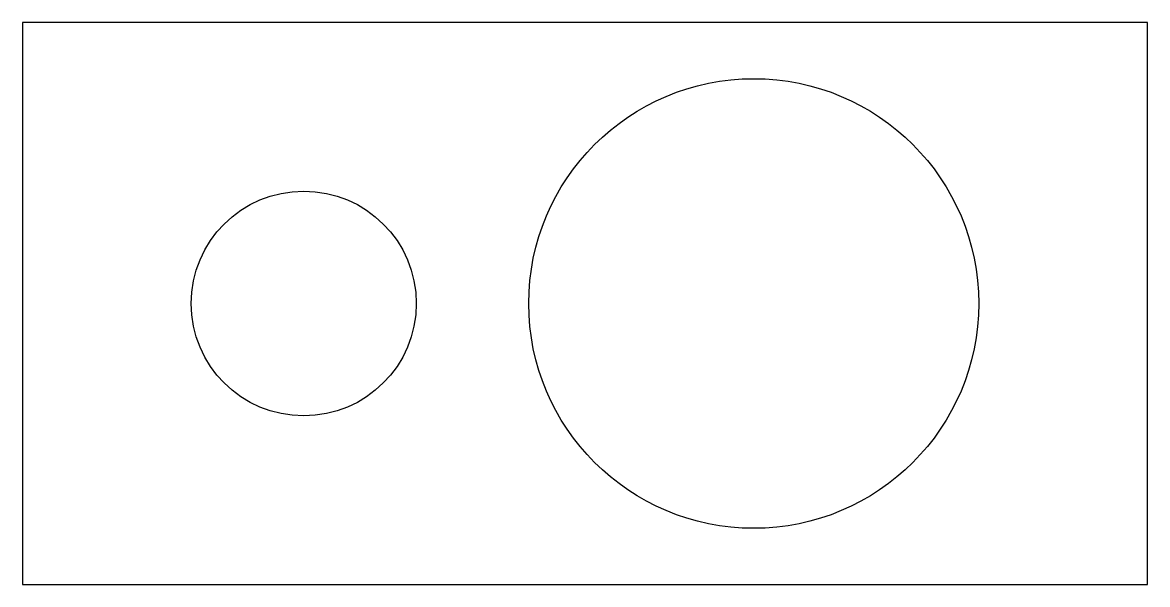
# Model space of a CAD drawing. Extents: x 0 to 100, y 0 to 50.
import ezdxf

# ---------------------------------------------------------------- set-up
doc = ezdxf.new("R2010")
doc.units = 0
doc.header["$MEASUREMENT"] = 0
doc.linetypes.add('DURCHGEHEND', pattern=[0])
doc.layers.get('0').update_dxf_attribs({"linetype": 'DURCHGEHEND'})

msp = doc.modelspace()

# ---------------------------------------------------------------- linework, layer by layer
at = {"color": 7, "linetype": 'DURCHGEHEND', "flags": 128}
msp.add_lwpolyline([(0, 0), (100, 0), (100, 50), (0, 50)], close=True, dxfattribs=at)
at = {"color": 7, "linetype": 'DURCHGEHEND'}
for centre, radius in [((65, 25), 20), ((25, 25), 10)]:
    msp.add_circle(centre, radius, dxfattribs=at)

doc.saveas('drawing.dxf')
